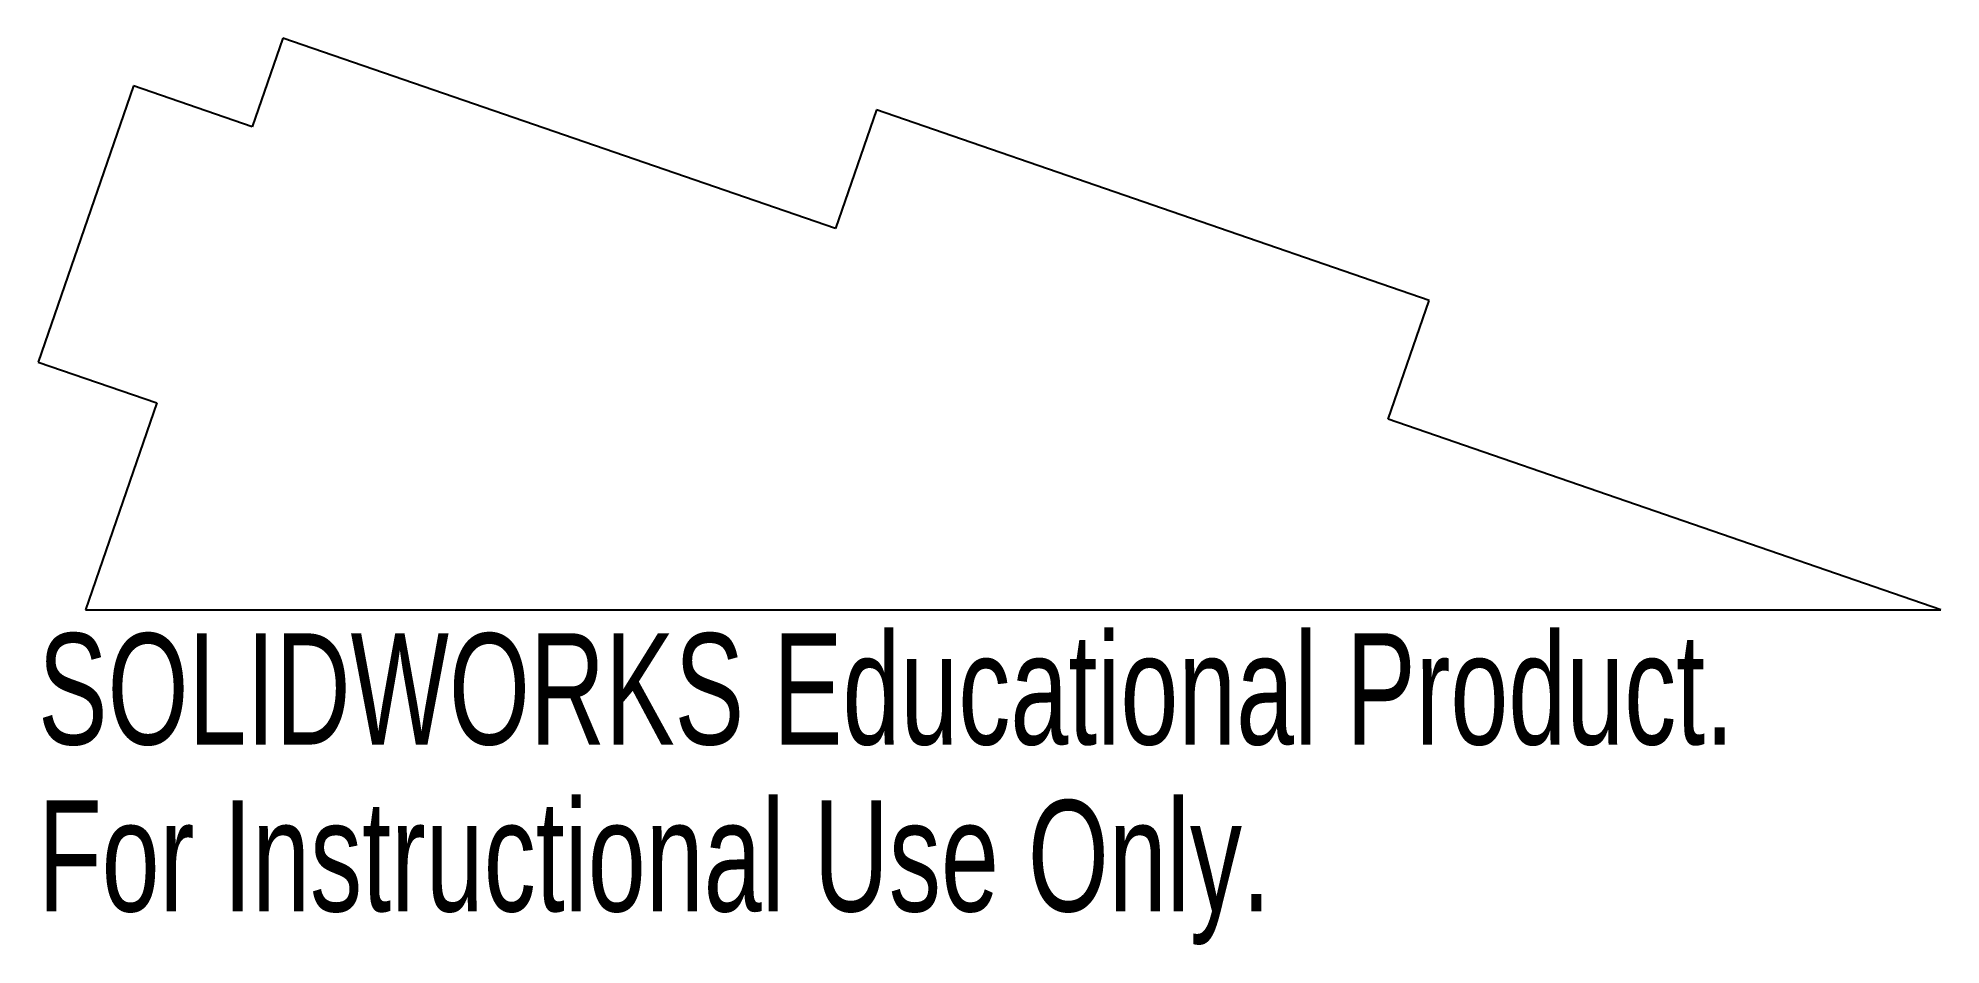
# Model space of a CAD drawing. Header units: inches. Extents: x -0.08 to 3.17, y -0.57 to 0.98.
import ezdxf

# ---------------------------------------------------------------- set-up
doc = ezdxf.new("R2010")
doc.units = ezdxf.units.IN
doc.header["$MEASUREMENT"] = 0
doc.styles.add('SLDTEXTSTYLE0', font='TXT', dxfattribs={"width": 0.7})

msp = doc.modelspace()

# ---------------------------------------------------------------- linework, layer by layer
at = {"color": 7, "linetype": 'Continuous', "lineweight": 25}
for p, q in [((0.3376, 0.9784), (0.2852, 0.8267)), ((1.2829, 0.6523), (0.3376, 0.9784)), ((0.082, 0.8968), (-0.0811, 0.4241)), ((0.2852, 0.8267), (0.082, 0.8968)), ((1.353, 0.8555), (1.2829, 0.6523)), ((2.2983, 0.5294), (1.353, 0.8555)), ((2.2282, 0.3261), (2.2983, 0.5294)), ((-0.0811, 0.4241), (0.1221, 0.354)), ((0.1221, 0.354), (0, 0)), ((3.1735, 0), (2.2282, 0.3261)), ((0, 0), (3.1735, 0))]:
    msp.add_line(p, q, dxfattribs=at)

# ---------------------------------------------------------------- texts
at = {"color": 7, "linetype": 'Continuous', "char_height": 0.1903, "attachment_point": 1, "style": 'SLDTEXTSTYLE0'}
for s, insert in [('SOLIDWORKS Educational Product.', (-0.0811, -0.0401)), ('For Instructional Use Only.', (-0.0811, -0.3256))]:
    msp.add_mtext(s, dxfattribs=dict(at, insert=insert))

doc.saveas('drawing.dxf')
